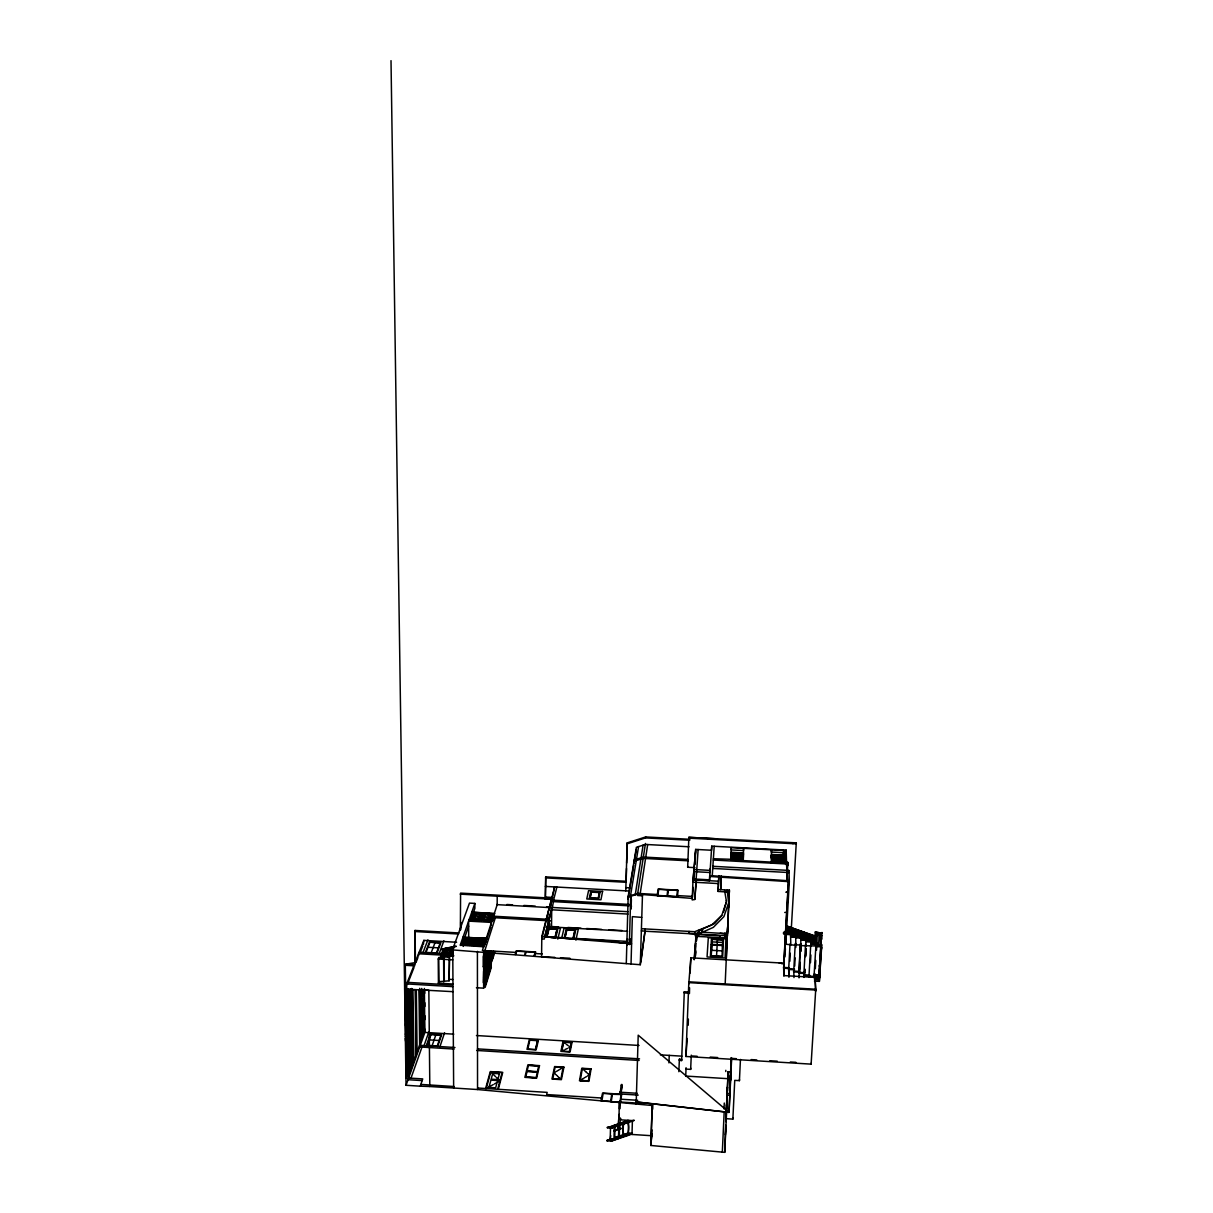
<?xml version="1.0" encoding="UTF-8"?>
<svg xmlns="http://www.w3.org/2000/svg" width="1213" height="1213" viewBox="0 0 1213 1213"><rect width="100%" height="100%" fill="white"/><g stroke="black" fill="none" stroke-linecap="round" stroke-linejoin="round"><path stroke-width="1.5" d="M485.306 939.196L482.698 945.958M483.108 939.287L483.108 938.468M483.411 939.317L483.411 938.483M483.456 920.546L485.973 913.601L483.456 920.273M476.421 987.731L483.638 988.155L483.638 951.947M483.835 914.011L483.835 913.207M484.032 976.207L484.032 958.558L485.867 952.766M460.743 944.411L460.697 945.427L460.743 944.411L484.139 945.761L484.093 946.777L460.197 945.215L474.859 903.412L469.476 903.109L450.402 955.601M484.123 914.026L484.123 913.237M485.003 939.408L485.003 938.589M485.17 944.73L485.185 941.819M485.306 920.652L487.823 913.965M485.488 940.848L485.488 942.865L490.78 926.823M485.685 914.117L485.685 913.313M485.852 980.953L485.867 970.324L483.638 977.466M485.973 914.132L485.973 913.328M486.549 938.286L486.428 939.484L463.23 938.149L463.214 937.331L486.549 938.286L463.214 937.331M487.156 953.024L487.156 961.894L489.37 952.948L487.156 959.983M487.171 920.758L489.673 913.814L487.171 920.485M487.535 914.223L487.535 913.419M487.823 914.238L487.823 913.434M488.308 970.324L488.323 963.167M489.324 920.879L491.523 913.92L489.324 920.606M489.37 914.329L489.37 913.525M489.446 951.826L489.446 955.177L484.275 971.689L484.275 961.53L487.383 951.689M489.673 914.344L489.673 913.541M489.718 955.996L489.764 951.674M490.386 951.037L484.032 974.206M490.401 964.259L490.416 955.738L486.186 969.278L486.186 977.921L490.295 963.926L490.325 956.541L486.307 969.612M490.719 965.184L490.734 952.402M493.357 914.329L490.901 920.697M491.113 951.083L491.083 966.276L485.473 984.531L485.473 973.903L483.638 979.816M491.144 925.307L491.159 923.336M491.22 914.435L491.22 913.632M491.401 951.962L491.371 963.046L483.638 988.155M491.508 914.45L491.523 913.647M491.962 951.978L491.947 961.196L494.965 951.447M492.251 921.486L492.296 920.5L469.522 919.363M492.918 958.058L492.933 952.372M492.994 920.697L492.994 917.619L550.641 920.879M493.069 914.541L493.069 913.738M493.373 956.587L493.388 950.916M494.449 913.814L472.024 912.191L494.57 913.465L493.069 913.995L490.901 921.016M494.57 913.465L493.069 914.314M497.209 896.18L497.178 904.655L550.156 907.627M551.642 900.592L554.659 886.93L541.802 936.527L541.574 956.617L554.796 957.375M628.137 911.706L551.748 907.445L544.228 939.089L541.771 938.953L548.822 909.432M626.499 868.493L626.166 881.29L545.729 876.878L545.244 897.029L552.658 897.453M545.486 897.665L545.729 876.878M627.591 931.266L549.125 926.823L549.277 914.814M549.368 907.309L549.337 909.659L550.884 901.471L629.077 905.823M551.172 905.686L551.248 900.076L629.229 904.413M551.506 926.959L551.748 907.445M551.915 909.795L553.446 901.623M727.3 1090.608L727.33 1089.517L727.254 1090.714M632.003 1134.11L611.337 1141.084L607.046 1140.811L610.245 1139.037L613.99 1139.28L610.2 1139.265M617.311 1126.149L611.655 1128.014L607.364 1127.741L628.122 1120.327M610.184 1139.78L610.548 1126.68L607.364 1127.741M611.337 1141.084L632.034 1133.412M611.655 1128.014L618.114 1125.361M618.509 1138.279L614.733 1138.264L615.067 1125.391M619.252 1114.292L617.766 1127.893L619.358 1127.984L620.525 1118.371L618.948 1118.28L619.388 1101.419M725.89 1118.674L732.864 1119.114L734.744 1080.358L739.43 1080.647L739.46 1079.403M618.478 1138.491L618.812 1127.18M619.388 1108.773L619.585 1101.404M621.238 1085.787L622.026 1085.847L621.011 1093.095L620.237 1092.216M619.585 1125.421L619.267 1136.733L623.042 1136.748M619.888 1108.818L620.116 1101.177M625.772 890.842L627.182 842.899L645.665 836.94L689.879 839.29M626.651 863.004L627.182 842.899M621.041 1093.14L621.147 1089.471M620.525 1118.371L620.495 1119.842L632.398 1120.6L632.003 1134.458L651.821 1135.732L652.018 1129.894M626.287 963.577L628.182 896.422L637.689 893.405L657.385 894.497M627.06 945.048L627.151 941.394L544.258 936.663M627.424 944.214L627.576 938.741L626.818 943.517L631.594 943.79L541.802 936.527M623.012 1136.975L623.391 1123.905L619.631 1123.663L628.668 1120.66L632.413 1120.903L628.652 1120.888L628.289 1133.7L632.018 1133.943M629.365 944.639L630.684 896.559L628.182 896.422M631.276 896.195L630.927 909.113L631.442 905.899M631.215 905.019L631.382 899.333M631.033 963.971L632.352 916.649L641.707 917.377M633.974 863.504L634.035 861.306L643.148 858.379L688.211 860.805M743.251 860.593L743.584 848.327L743.478 850.571L731.212 849.919L731.318 847.675L783.734 850.465L784.038 862.792M627.515 1135.459C632.473 1117.931 619.888 1116.824 623.785 1135.216L627.546 1135.232M637.689 893.405L637.629 895.512L642.45 895.77M636.173 1104.027L638.205 1035.189L729.058 1112.382L731.636 1058.388M453.647 1088.031L452.752 949.915L640.297 964.729L642.511 893.678M641.01 959.635L640.949 961.848L645.013 931.099L641.343 930.902M726.344 900.941L724.555 890.418M732.864 1119.114L732.91 1117.825M729.104 1111.032L726.663 1110.881L724.722 1152.35L650.79 1145.466L652.245 1104.042L650.941 1143.995M652.7 1109.198L652.882 1103.557M726.723 1103.769L726.663 1105.377L727.436 1087.06L726.542 1108.379L726.905 1100.661M727.269 1091.594L727.315 1090.017L727.163 1092.898M729.058 1112.382L636.234 1101.95L729.058 1112.382L731.257 1058.388M730.514 1080.54L731.318 1058.191M668.97 1062.906L669.227 1055.386M726.693 1104.33L726.769 1102.314M727.284 1091.033L725.981 1121.691M678.855 1071.701L679.386 1059.176L681.736 1059.328L681.63 1060.556L679.28 1060.405L679.386 1059.176M694.973 867.644L687.68 867.25L688.863 837.334L796.274 842.853L796.304 843.854L688.772 838.153L688.863 837.334L714.533 838.683M724.722 1152.35L725.723 1125.512M725.996 1118.037L726.208 1112.427M726.617 1112.215L728.103 1071.686L730.453 1071.837M681.63 1060.556L684.299 991.764L689.045 992.037M685.906 1056.478L688.848 981.817L815.743 989.232L811.118 1064.135L685.906 1056.478L687.225 1038.495M685.694 1076.356L686.088 1067.849L685.982 1069.093L690.652 1069.381L690.743 1068.137M688.226 1025.243L688.362 1019.056M689.454 993.568L689.575 987.807M690.152 973.084L690.864 957.815L783.734 963.152L784.007 975.586L819.7 977.648M695.11 864.096L695.686 849.403L711.576 850.252L711.743 846.143L786.176 850.101L786.524 862.64M709.544 879.834L693.048 878.94L692.198 899.94L694.776 899.455L698.127 849.54M724.282 1103.042L724.025 1108.894M725.768 1071.549L725.814 1070.306M726.723 1102.89L726.921 1098.538M727.072 1096.81L727.254 1092.428M718.278 883.564L692.881 882.169L695.686 849.403M695.049 956.496L695.489 945.685M690.652 1069.381L691.274 1055.128M695.231 957.133L695.64 943.047L694.321 959.574M695.822 940.03L696.126 934.328L694.109 959.635M696.065 940.545L696.232 934.768M696.292 939.969L696.429 936.891M696.52 940.909L696.747 935.299M693.002 879.546L709.484 880.714L709.711 875.589L787.328 880.668M710.272 868.478L710.045 872.511L693.7 871.616M726.921 1098.068L727.087 1094.551M726.905 1100.843L727.057 1097.28M730.211 1081.496L730.287 1079.343M730.362 1077.387L730.453 1075.431M730.529 1073.52L730.605 1071.958M730.666 1070.488L730.802 1067M729.24 893.784L729.347 891.419L729.301 892.192L718.081 891.419L718.718 876.787M721.295 875.725L720.658 889.66L721.341 876.499M719.931 938.862L720.067 935.693L697.975 934.435M720.173 933.252L724.965 933.798M725.177 983.94L728.134 917.134M727.315 935.845L729.392 890.387M787.874 862.989L730.787 859.926L731.318 847.675M727.027 1095.43L727.148 1092.655M726.83 1102.769L726.951 1099.964M729.877 1092.898L729.771 1095.187L729.832 1094.171M729.938 1091.518L730.029 1089.547M730.074 1088.228L730.165 1086.454M730.226 1084.892L730.332 1082.512M724.783 937.785L724.98 933.525M724.768 937.967L725.01 932.873M727.194 938.362L727.345 934.798M727.391 933.737L727.512 931.114M727.542 930.371L727.679 927.445M728.634 907.309L728.71 905.52M728.77 904.276L728.846 902.548M728.907 901.001L729.043 898.151M729.104 896.786L729.21 894.466M726.223 959.938L729.362 890.054M730.787 859.926L743.266 859.956L730.802 859.547M730.954 855.802L731.121 852.269L743.448 852.936M723.494 912.161L726.253 902.29L721.75 915.497L714.624 923.518L698.354 930.917M722.311 1152.198L724.176 1112.063M725.981 1117.052L726.208 1112.185M726.284 1110.562L728.103 1071.686M725.374 1134.777L725.829 1125.346M730.165 1082.087L731.303 1058.252M731.5 1057.615L729.65 1095.324L727.239 1095.172M743.326 856.833L743.387 855.135L731.014 854.483M743.372 854.847L743.433 853.527L731.09 852.86M743.205 860.76L743.342 856.772L730.954 856.105L743.311 857.424M722.387 945.624L722.069 956.329L711.03 955.692L711.697 944.927L722.599 945.549M722.66 940.06L722.614 944.988L711.728 944.366L712.031 939.378L722.857 939.984M739.43 1080.647L740.446 1059.434M721.75 915.497L711.713 924.973L694.655 931.72L641.662 928.718M726.981 942.88L727.087 940.788M771.453 861.609L787.889 862.352L787.207 865.627M696.474 937.103L696.626 934.374M771.438 858.334L771.453 856.044L783.841 856.712L783.825 857.97L771.423 857.303M771.407 855.681L783.825 855.681L771.438 855.12M771.468 863.262L771.498 860.942L783.962 861.609M716.549 955.905L717.141 945.336M717.171 944.684L717.444 939.772M730.029 1090.669L730.09 1089.456M729.862 1093.55L729.923 1092.67M729.953 1092.079L729.999 1091.291M771.559 861.473L787.889 862.61L787.722 865.657M783.371 855.104L783.568 851.359M783.401 856.363L783.734 850.465M783.871 861.897L783.932 859.972L771.483 859.304M783.977 862.216L778.594 862.595M779.049 962.879L781.536 963.016M785.433 863.974L786.176 850.101M783.553 933.692L783.598 932.418L784.75 932.812L783.553 933.692L784.69 933.752M786.964 871.874L787.813 864.141M784.69 933.51L784.75 932.479L783.598 932.509L784.75 932.812M718.081 891.419L718.975 875.619M726.238 902.654L726.36 900.592M787.025 892.404L785.872 892.222L787.025 892.071M783.75 963.926L785.524 932.706L786.358 932.767M788.359 881.608L785.508 932.191L786.342 932.236M788.586 880.668L783.628 968.217L789.436 968.55M784.978 956.89L785.387 948.702M801.368 931.432L801.96 937.907L795.667 937.937L795.683 936.421L795.88 945.352L785.781 944.214L789.329 881.684L788.981 870.418L712.88 866.309M787.449 926.702L787.616 932.994M787.753 926.808L787.934 933.115M788.859 927.126L789.345 933.54L789.163 927.232M790.103 927.551L790.603 933.965M790.027 943.866L788.677 969.49L794.5 969.824M790.573 935.405L796.471 936.3M790.952 934.935L796.274 842.853L792.605 843.581M789.86 961.272L790.254 953.221M791.649 928.127L791.846 934.45M791.968 928.233L792.165 934.556M792.984 928.597L793.514 935.041M794.439 929.097L794.667 935.435M794.758 929.203L794.985 935.541M795.804 929.598L796.35 936.057L796.107 929.719M799.519 972.22L793.681 971.871L795.273 943.396M794.712 966.094L795.121 957.876M795.804 947.474L796.031 943.744M797.153 930.022L797.396 936.375M797.472 930.128L797.714 936.481M798.791 936.876L798.563 930.235L799.109 936.982M799.958 930.917L800.216 937.285M800.262 931.038L800.535 937.391M800.368 943.759L799.018 977.86M800.398 944.502L798.776 973.16L803.158 973.417M800.732 938.953L806.615 939.105L806.645 939.863L800.777 939.544L805.766 940.575M800.019 962.303L799.473 971.416L793.651 971.082L793.681 971.871M800.671 951.356L801.111 944.048M801.687 931.539L801.96 937.907M799.625 970.324L799.958 964.669M800.747 951.477L801.202 943.926M711.243 955.601L711.895 945.033M711.94 944.29L712.228 939.469M802.9 931.948L803.173 938.316M803.203 932.054L803.491 938.437M804.34 932.494L804.628 938.877M804.659 932.6L804.947 938.998M805.781 932.964L806.402 939.469M805.538 944.351L803.81 975.57L808.828 975.859M805.796 941.318L805.887 939.999L811.77 940.333L811.542 943.987M804.143 973.66L804.553 972.811M800.701 938.225L800.944 945.64L817.046 945.988M804.841 969.763L804.613 973.493L804.81 968.975M805.599 955.905L806.054 948.43M805.629 956.678L806.084 949.203M807.358 933.54L807.676 939.939M807.676 933.646L807.994 940.06M808.692 934.025L809.329 940.53M810.102 934.495L810.451 940.909M810.42 934.601L810.769 941.015M814.802 977.193L808.935 976.859L810.693 945.503M810.966 942.546L816.865 942.698L816.865 944.23M811.376 934.965L812.058 941.5L805.872 941.515L811.77 941.849M811.694 935.087L812.058 941.5M810.481 962.667L810.86 954.965M812.649 935.375L813.013 941.804M812.968 935.496L813.332 941.925M814.181 936.027L814.56 942.456M814.499 936.133L814.878 942.577M815.257 932.069L821.989 933.206L815.257 932.069L814.924 938.832L814.893 938.074M820.564 938.104L820.974 947.55L821.11 933.904L816.091 933.631L816.152 943.805M816.106 937.619L816.47 936.178L816.106 937.619L786.024 927.141M814.014 976.404L815.879 946.443L819.761 946.837L821.61 947.58L819.7 976.04L814.666 975.752M814.348 976.374L814.393 977.178L814.53 973.387M816.319 943.426L816.364 942.546M815 974.206L814.53 979.391L819.563 979.892L819.472 981.378L814.423 981.074M815.333 968.656L815.758 960.484M816.501 950.188L816.865 942.698L784.705 931.463M817.835 934.859L819.503 934.95L817.835 934.859L818.381 944.912L821.808 944.548L821.717 946.064M816.288 975.04L817.971 975.146M818.381 944.912L810.966 943.896L816.925 943.471M821.156 933.161L820.776 939.165L821.61 939.211L821.944 932.448M821.61 947.58L820.458 936.527M821.459 948.278L820.625 948.232L818.911 976.829L820.852 946.201L816.622 945.958M818.927 979.831L819.033 978.33M819.579 971.158L819.912 964.441L819.958 965.214M821.413 947.505L819.654 975.237L814.196 974.918L814.575 974.175M819.533 970.37L819.654 978.375L815.03 978.103M712.258 875.725L714.199 846.265M709.484 880.714L711.743 846.143M697.702 933.494L702.357 932.327L702.6 929.022M730.347 1079.57L730.408 1078.797M727.375 933.661L702.372 932.251L701.751 929.492M694.655 931.72L695.276 935.86L699.006 934.692L698.385 930.553M699.006 934.692L699.37 929.977M696.217 939.423L696.474 933.828M695.307 955.905L695.61 950.567M696.232 941.5L696.641 936.466M695.337 956.481L695.701 951.826M688.757 984.077L690.864 957.815M694.776 899.455L696.338 881.184M684.299 991.764L684.208 992.916L688.939 993.189M693.23 887.431L692.259 898.408L637.583 894.163L628.076 897.074L636.37 847.311L645.316 844.43L688.984 846.765M694.018 878.439L694.503 873.042M692.881 882.169L695.595 851.647M689.075 931.402L688.969 933.404L696.156 933.813M687.68 867.25L687.756 866.4M651.002 1141.903L651.897 1133.655M650.79 1145.466L652.018 1133.943M677.339 897.241L678.097 890.145L658.098 889.053L657.219 895.694L677.4 896.801M667.65 895.982L668.378 889.887M667.029 895.952L667.756 889.842M632.003 1134.458L632.231 1132.669M623.391 1123.905L619.6 1123.89M640.297 964.729L645.316 928.931M620.207 1093.049L621.329 1084.513L622.117 1084.558L621.026 1092.276M613.975 1139.811L614.278 1127.15M614.779 1137.506L618.494 1137.976L614.779 1137.506L628.334 1132.957L632.064 1133.2M610.73 1135.671L610.215 1139.735L607.046 1140.811M640.085 894.36L645.543 858.516M645.756 857.182L647.681 844.551M629.577 944.351L630.154 940.651M637.583 894.163L645.468 843.46M627.015 843.869L645.513 837.91L645.665 836.94M629.304 944.245L630.169 938.771M635.248 894.8L640.889 859.107M641.101 857.773L643.102 845.143M630.411 896.362L636.279 860.578M636.491 859.244L638.569 846.598M628.016 899.364L633.671 865.354M636.309 849.479L634.202 862.155L634.263 859.956L643.345 857.045L687.816 859.441M626.166 881.29L625.999 882.291L545.456 877.878M588.199 1080.889L580.33 1080.389L582.301 1068.592L590.473 1069.108M569.413 1051.504L571.156 1042.816M555.296 1067.031L563.059 1067.501L560.861 1079.282L552.612 1078.766M599.192 892.632L598.236 898.287L590.003 897.832L591.216 892.116L599.404 892.571M590.215 897.756L591.398 892.207M575.887 940.151L578.298 929.158L564.015 928.354L561.862 937.497M573.734 938.907L575.675 930.113L566.137 929.567L564.09 938.362M573.006 938.498L574.795 930.432M573.188 938.589L575.023 930.356L566.668 929.871L564.758 938.119M564.985 938.028L566.85 929.977M535.464 1049.412L537.511 1040.754M557.813 939.12L560.451 928.142L546.184 927.339M527.852 1048.942L529.793 1040.193L537.723 1040.678L535.63 1049.533L527.64 1049.033M554.963 937.467L556.919 929.416M546.957 937.012L548.989 928.961M546.062 937.331L548.291 928.552L557.813 929.097L555.675 937.876L550.869 937.604M546.729 937.088L548.807 928.87L557.146 929.34L555.145 937.573L550.096 937.285M549.125 926.823L549.868 923.897M553.537 900.213L556.903 887.052M544.698 937.255L551.718 909.795L628.061 914.071M534.66 956.041L535.721 951.978L516.177 950.856L515.161 954.449M497.694 1089.259L502.076 1072.641L490.78 1071.943L486.201 1088.546L489.446 1086.727M498.285 1089.304L502.743 1072.368L490.279 1071.595L485.609 1088.501M534.038 955.996L535.039 952.235L526.169 951.72L525.214 955.268M524.592 955.222L525.563 951.689L516.708 951.174L515.768 954.479M491.386 967.125L485.155 987.382L485.17 976.753L483.32 982.682L483.638 971.234M486.277 973.326L490.295 960.378M484.366 968.869L486.883 960.832M484.366 970.779L486.883 962.743L486.883 953.873L484.366 961.864M483.638 966.018L483.32 967.019L483.32 956.526L484.669 952.326M484.366 963.789L486.883 955.783M487.156 954.934L488.263 951.432M484.366 966.321L486.883 958.315M487.156 957.466L488.809 952.19M484.032 960.832L486.883 951.553M483.638 957.406L485.488 951.629M483.638 959.786L484.032 958.558M484.821 950.628L495.344 917.756M497.406 903.973L482.38 950.476L515.737 952.402M484.139 945.761L460.682 944.563M492.251 920.637L469.264 919.348M482.698 946.276L485.003 938.862M483.108 938.741L480.788 946.125L483.411 938.771M478.862 946.004L481.197 938.635M481.5 938.65L479.165 945.746M479.302 938.528L476.952 945.897L479.605 938.544M476.952 945.897L479.605 938.817M477.695 938.437L475.026 945.791L477.391 938.422M475.496 938.589L473.115 945.685L475.496 938.316M481.591 920.44L484.123 913.495M439.97 1046.576L444.565 1032.809M481.879 920.455L483.835 913.753M473.904 938.225L471.205 945.564L473.601 938.21M479.726 920.333L482.274 913.389L480.014 920.349M437.681 1046.44L441.638 1034.719L430.403 1034.022L426.309 1045.742M471.993 938.104L469.279 945.458L471.69 938.089M477.861 920.227L480.439 913.283L478.165 920.242M469.795 938.528L467.369 945.352L470.098 938.544M478.589 913.45L476.3 919.879M391.011 60.65L406.052 1085.286L420.244 1086.181L422.731 1078.903L408.645 1078.023L408.538 1070.882M432.131 1045.697L435.892 1034.765M467.369 945.352L470.098 938.271M468.203 938.437L465.458 945.245L467.9 938.422M476.739 913.086L474.147 920.015L476.739 913.616M466.004 938.043L463.533 945.124L466.004 938.316M474.601 913.222L472.282 919.909L474.889 913.51M452.934 984.031L438.424 983.167L438.954 981.696L449.128 980.801L449.492 955.283L452.707 955.465M461.926 944.76L464.094 938.21M470.72 919.56L473.055 913.404M462.032 945.17L468.658 926.141M470.523 920.803L474.859 908.34L474.859 903.412M463.23 938.149L463.351 936.967M494.449 914.617L472.024 912.995M410.98 1078.16L421.972 1047.092M424.034 1045.606L428.871 1031.854M408.614 1075.931L419.668 1044.909M420.214 1042.649L425.005 1029.246M453.253 952.205L452.313 955.723M406.052 1085.286L425.141 1031.626M452.009 955.98L453.253 952.478M405.946 1077.584L412.981 1057.933L412.481 1020.36L405.385 1039.389M449.128 980.801L449.492 955.283M405.946 1078.099L413.102 1058.145L412.587 1019.542L405.369 1038.859M420.183 1039.935L424.353 1028.29L424.247 1018.192L420.183 1029.958L420.289 1039.132L424.216 1028.002L424.141 1018.981M450.402 955.874L453.677 947.55M408.569 1073.672L413.86 1058.858L412.966 989.899M420.274 1034.462L424.156 1023.636M451.918 947.656L448.264 957.224L451.918 947.929M405.915 1076.174L412.966 1056.553M420.032 1027.017L424.216 1015.493L424.095 1005.35L419.91 1016.767M406.112 1066.136L411.222 1052.035M406.128 1067.546L411.237 1053.415M420.214 1030.034L424.11 1019.254M446.96 957.148L450.144 948.308M443.776 981.984L443.609 957.861L444.125 956.42L448.977 956.708M420.168 1025.94L424.065 1015.19M448.37 948.414L445.035 957.027L448.385 948.687M420.032 1016.979L424.004 1006.138L424.11 1015.266L420.138 1026.213L420.032 1016.979L423.974 1006.396M405.976 1056.963L411.101 1042.968M411.389 1042.149L412.39 1039.253M405.991 1058.388L411.116 1044.363M411.45 1043.62L412.45 1040.709M446.611 948.793L442.897 958.376L446.611 949.066M420.123 1021.498L424.019 1010.793M420.016 1012.946L423.928 1002.332M439.97 958.194L443.063 949.536M419.88 1014.023L423.959 1002.408L423.868 993.22M441.289 958.27L444.837 949.157L441.593 958.3M419.956 1008.488L423.883 997.905M438.424 983.167L438.227 959.013L438.757 957.573L443.609 957.861M405.839 1047.759L410.98 1033.87M405.855 1049.184L410.995 1035.265M419.91 1004.03L423.959 992.431L424.065 1002.635M439.212 953.463L443.913 940.803M436.892 953.327L440.926 942.546L429.493 941.879L425.323 952.66M419.728 1000.968L423.928 989.702M405.4 1040.815L412.496 1021.755M460.364 930.492L460.591 893.117L552.491 898.211M419.653 994.751L421.457 989.96M405.309 1034.401L412.42 1015.448M405.339 1036.357L412.435 1016.858L412.071 989.414M419.683 997.511L422.685 989.505M421.76 988.443L419.759 993.947L419.683 988.352M405.491 1024.257L410.661 1010.626M405.521 1025.682L410.676 1012.036M431.237 952.63L435.073 942.562M405.354 1014.932L410.54 1001.422M410.828 1000.634L411.844 997.829M405.385 1016.373L410.555 1002.833M410.889 1002.135L411.889 999.33M405.218 1005.577L410.403 992.173M405.248 1007.017L410.434 993.599M404.763 997.025L408.023 988.686M404.778 998.466L407.72 990.93L407.826 998.83M423.003 952.523L427.931 939.878M404.748 996.48L407.386 989.747M407.31 989.186L404.642 989.05L423.853 940.378L456.604 942.258M413.997 967.534L407.31 984.516L407.28 982.348L452.206 985.001M417.954 957.512L415.998 962.485L405.764 964.168L405.309 965.29L405.749 995.236M419.789 953.554L422.821 945.852M423.428 944.305L423.853 940.378M415.028 963.274L415.058 930.462L458.923 932.964M798.745 972.174L799.761 971.477M580.33 1080.389L581.997 1079.358M582.619 1078.979L584.211 1077.993M585.06 1077.462L586.531 1076.553M587.486 1075.961L589.26 1074.87L587.896 1073.626M555.842 1071.776L554.068 1072.823L555.372 1074.051M556.631 1071.306L558.207 1070.382M558.905 1069.957L560.603 1068.956M561.437 1068.471L563.059 1067.501M490.492 1086.135L493.16 1084.649M494.313 1084.013L496.557 1082.754M497.603 1082.178L499.908 1080.889L498.346 1079.358M563.909 1050.064L561.771 1051.034L563.59 1042.346L565.106 1043.438M565.137 1049.488L567.502 1048.411M568.776 1047.835L570.292 1047.137L569.079 1046.273M701.69 929.871L702.372 932.251L713.335 927.369L723.903 916.634L728.649 902.897L727.163 890.206M614.657 1138.234L619.934 1136.46M619.813 1124.785L634.005 1120.069M618.827 1125.634L633.99 1120.585M612.065 1126.18L618.13 1124.163M614.036 1130.364L620.995 1128.151M614.021 1131.047L620.98 1128.833M627.151 941.394L622.026 943.017C603.377 939.362 584.454 939.832 565.546 938.453M694.488 933.904L698.218 932.736M800.519 973.448L804.174 972.523M456.012 946.11L441.896 949.112L456.133 946.489M441.896 949.112L454.253 947.217M441.896 949.84L454.39 947.58M699.158 932.873L702.372 932.251M713.38 858.728L730.817 859.289M423.201 990.051L428.841 990.248L429.811 1086.514L477.543 1089.532L652.094 1105.483M420.244 1086.181L429.811 1086.514M645.513 837.91L689.788 840.245M783.613 852.709L771.301 852.057L771.423 849.813L771.529 862.125M771.438 854.422L783.81 855.089L783.75 857L771.377 856.348M731.06 853.527L743.402 854.179M770.634 855.635L783.78 856.348M731.045 853.891L743.402 854.543M731.03 854.179L738.08 854.559M771.423 856.712L783.856 857.303M730.984 855.135L743.357 855.802M730.969 855.499L743.357 856.166M771.468 857.667L783.886 858.334L783.825 860.26L778.503 859.972M771.392 857.97L774.925 858.152M771.468 858.273L783.901 858.94M773.212 859.031L783.871 859.608M743.311 857.803L730.908 857.136L730.848 858.395L743.266 859.062M734.426 857.621L743.281 858.091M730.878 857.727L743.296 858.395M783.947 860.578L771.483 859.911L783.901 861.245M730.833 858.759L743.266 859.426M730.817 859.062L737.913 859.441M771.407 861.23L782.082 861.806M786.464 863.732L787.798 863.808M713.289 860.032L786.57 863.974M786.403 864.93L787.737 865.005M787.753 865.278L786.721 865.218L786.843 862.943L787.373 881.563L789.329 881.684L709.65 876.453M787.055 870.54L788.996 870.646M787.48 870.873L787.282 864.111M712.744 868.432L786.858 872.435M787.116 872.45L789.057 872.556M693.897 869.494L710.196 870.388M692.972 879.819L718.369 881.199M718.157 889.523L729.422 890.13M625.847 887.643L629.592 887.84M545.365 886.415L629.502 891.055M677.521 895.603L692.441 896.422M544.758 898.818L552.203 899.227M460.212 894.133L552.203 899.242M784.735 912.494L785.888 912.328M404.642 989.035L452.98 991.673M506.852 904.504L512.538 904.822M523.88 905.459L535.221 906.096M546.563 906.718L550.338 906.93M786.342 932.009L785.508 931.963L785.781 944.214M493.448 916.209L547.29 919.242M785.569 932.873L791.437 933.965L785.584 933.631M821.019 935.42L821.853 935.466M785.554 934.389L790.558 934.662L790.815 945.063M820.913 936.921L821.747 936.967M801.55 936.754L790.573 936.724L801.581 937.513M483.502 921.001L490.537 921.258M491.447 922.411L468.643 921.122L468.703 944.882M645.468 931.235L727.284 935.754M724.858 935.966L727.254 936.102M549.231 926.414L558.571 926.944M567.896 927.475L580.966 928.218M586.561 928.521L601.496 929.37M608.971 929.795L622.042 930.538M695.974 936.345L727.178 937.922M795.91 944.791L800.989 945.079M712.076 941.879L722.539 942.471M711.106 944.609L723.221 945.306M560.618 938.043L561.907 938.119M414.634 931.508L458.544 934.025M711.561 950.295L722.129 950.886M463.351 937.785L486.549 939.12M485.003 939.18L486.428 939.256M430.115 942.274L440.031 942.85M782.991 963.638L781.854 963.819M819.078 965.912L819.912 965.957M783.613 967.428L789.42 967.762M428.189 947.277L438.151 947.853M535.312 953.539L542.256 953.934M794.47 969.035L788.662 968.702L788.95 977.284M560.467 957.709L569.913 958.255M798.745 972.371L804.583 972.705M419.152 952.296L452.343 954.222M808.904 976.056L819.761 976.874M453.844 955.799L418.576 953.752L418.606 955.859M438.227 959.013L452.798 959.862M405.764 964.168L415.119 964.714M405.309 965.29L414.679 965.836M688.772 982.621L815.788 990.051L815.075 977.375L815.606 991.506M449.629 979.346L452.843 979.528M452.813 986.639L406.673 983.91L406.78 991.309M453.768 1034.158L424.868 1032.399L424.383 988.489M476.451 1035.538L639.039 1045.454M440.759 1035.053L431.024 1034.462L427.203 1045.394L437.059 1046M429.129 1039.89L438.924 1040.496M691.562 1055.947L697.157 1056.28M710.196 1057.084L717.641 1057.539M730.681 1058.342L736.276 1058.676M751.181 1059.601L756.776 1059.935M769.815 1060.738L777.26 1061.193M790.3 1061.997L795.895 1062.33M660.372 1054.855L681.888 1056.159M454.966 1047.501L420.259 1045.363L419.592 989.565M477.482 1048.881L639.539 1058.843M454.071 1049.063L419.683 1046.955L419.001 989.96M476.724 1050.458L639.115 1060.45M538.845 1065.909L528.398 1065.257L525.79 1076.992L535.964 1077.629M563.272 1067.41L555.129 1066.909L552.84 1078.675L560.679 1079.176L559.329 1077.872M528.565 1065.363L538.633 1066L536.146 1077.751L525.563 1077.083M685.754 1076.067L729.119 1078.751M527.018 1070.973L537.541 1071.625M526.942 1071.291L537.465 1071.943M527.124 1071.413L537.253 1072.034M580.117 1080.495L588.381 1081.01L590.261 1069.199L582.483 1068.714L583.862 1069.987M727.315 1093.444L729.71 1093.595M620.374 1091.943L621.162 1091.988M637.174 1093.277L619.828 1092.2L619.585 1093.929L638.22 1095.096M422.154 1080.601L408.038 1079.706L407.932 1072.565M420.85 1084.422L454.162 1086.53M478.21 1088.046L547.169 1092.382L546.623 1094.551L601.769 1098.023M620.995 1099.236L637.704 1100.282M600.92 1100.798L602.573 1093.049L621.693 1094.247L620.571 1102.329L610.912 1101.722M620.601 1102.041L641.086 1103.345M617.811 1126.407L619.403 1126.513M607.379 1127.226L611.67 1127.499M607.061 1140.114L611.352 1140.387M786.312 925.762L815.924 936.754M786.312 925.974L815.985 936.284M786.221 926.444L816.425 936.936M784.72 931.69L816.804 942.926M786.418 932.827L816.304 943.289M786.433 933.055L795.228 936.133M800.504 937.983L804.022 939.211M811.042 941.682L814.56 942.91M566.213 1044.226L568.078 1045.561M584.53 1070.609L585.743 1071.686M586.167 1072.08L587.274 1073.08M555.948 1074.612L557.085 1075.719M557.722 1076.325L558.784 1077.341M490.78 1071.943L492.645 1073.778M493.433 1074.551L495.298 1076.386M496.147 1077.205L497.648 1078.675M821.565 938.453L821.61 939.211M820.822 938.422L821.519 949.097L820.625 948.232M819.503 934.95L820.079 945.018M819.366 973.478L819.563 979.877M816.091 933.631L816.728 946.489M814.62 974.949L814.56 978.83M787.055 870.312L787.677 881.442M786.737 870.297L787.373 881.426M810.921 941.804L811.088 946.216M809.662 975.904L809.632 975.1L803.779 974.767L803.81 975.57M808.874 975.116L808.935 976.859M805.887 939.999L806.023 945.928M811.088 1063.255L811.118 1064.135M803.825 972.705L803.976 977.42M793.711 969.035L793.984 977.572M789.072 880.517L789.193 884.186M786.54 862.928L786.873 870.767M786.069 852.769L786.358 863.186M788.647 967.762L788.875 976.131M786.449 927.839L786.57 932.554L786.191 929.022M783.643 966.897L783.841 976.101M410.676 988.686L411.086 1019.011M411.162 1025.349L411.647 1060.238M410.358 989.035L410.782 1019.815M410.873 1026.137L411.343 1061.057M409.039 989.459L409.13 995.494M409.145 996.919L409.251 1004.758M409.266 1006.184L409.388 1013.992M409.403 1015.417L409.509 1023.196M409.6 1029.564L409.706 1037.297M409.721 1038.707L409.827 1046.425M409.842 1047.82L409.949 1055.522M409.979 1056.917L410.085 1064.574M407.856 1000.255L407.962 1008.124M407.977 1009.55L408.099 1017.389M408.114 1018.814L408.22 1026.623M408.311 1032.991L408.417 1040.769M408.447 1042.179L408.554 1049.912M408.569 1051.322L408.675 1059.04M408.705 1060.435L408.811 1068.122M406.416 994.281L406.537 1002.196M406.552 1003.621L406.658 1011.521M406.689 1012.946L406.795 1020.815M406.825 1022.241L406.931 1030.064M407.022 1036.463L407.128 1044.257M407.159 1045.667L407.265 1053.43M407.28 1054.84L407.401 1062.573M407.416 1063.983L407.523 1071.686M405.097 997.632L405.627 1033.537M405.718 1039.95L406.234 1075.279M416.332 989.687L417.105 1052.08M415.058 930.462L415.453 962.515M416.241 1054.491L415.437 990.081L415.816 1055.704M412.177 989.065L412.556 1017.085M411.753 988.443L412.117 1016.236M412.208 1022.559L412.678 1057.372M424.686 989.626L424.717 993.371M424.823 1002.726L424.868 1006.472M424.959 1015.842L425.005 1019.587M421.881 998.724L421.988 1007.776M422.033 1011.703L422.124 1020.542M422.169 1024.606L422.276 1033.4M419.865 1003.955L419.986 1013.219M696.201 937.315L696.217 938.619M696.217 939.165L696.232 940.151M444.125 956.42L444.307 980.529M438.757 957.573L438.954 981.696M463.214 938.938L463.245 946.428M460.713 922.168L460.743 929.431M472.024 912.191L471.902 913.344M471.993 937.831L471.993 938.665M471.69 937.816L471.69 938.635M469.567 919.227L469.522 920.212M481.197 938.362L481.197 939.18M480.439 913.025L480.439 913.829M480.136 913.01L480.136 913.814M479.605 938.271L479.605 939.089M479.302 938.255L479.302 939.074M477.695 938.165L477.695 938.983M477.391 938.149L477.391 938.968M477.406 951.341L477.543 1089.532M475.799 938.058L475.799 938.877M475.496 938.043L475.496 938.862M473.889 937.952L473.904 938.771M473.601 937.922L473.601 938.756M484.032 962.91L484.032 964.79M482.274 913.131L482.274 913.92M481.986 913.116L481.986 913.905M481.5 938.377L481.5 939.196M726.693 1104.785L726.648 1105.892L726.723 1104.709M725.935 938.771L725.071 958.012L707.058 956.966L708.316 937.77L725.935 938.771M723.479 939.741L722.675 956.648L710.409 955.935L711.44 939.059L723.479 939.741M677.445 890.387L676.793 896.498L657.886 895.452L658.689 889.356L677.445 890.387M627.561 1134.716L623.8 1134.686L627.561 1134.716M623.057 1136.232L619.282 1136.217L623.057 1136.232M621.056 1094.535L620.01 1101.965L611.261 1101.692L612.368 1094.262L621.056 1094.535M611.777 1093.959L610.67 1101.374L601.936 1100.813L603.119 1093.413L611.777 1093.959M591.11 1068.835L588.912 1081.359L579.465 1080.768L581.785 1068.244L591.11 1068.835M571.368 1042.725L569.579 1051.61L561.558 1051.125L563.423 1042.24L571.368 1042.725M571.99 1042.467L570.095 1051.944L560.937 1051.383L562.908 1041.906L571.99 1042.467M602.588 891.449L600.935 899.758L586.774 898.969L588.563 890.676L602.588 891.449M600.041 892.343L598.782 898.59L589.351 898.06L590.686 891.828L600.041 892.343M563.924 1067.137L561.392 1079.646L551.96 1079.054L554.614 1066.561L563.924 1067.137M539.497 1065.636L536.662 1078.099L524.895 1077.356L527.882 1064.908L539.497 1065.636M538.36 1040.42L536.131 1049.867L526.988 1049.306L529.293 1039.859L538.36 1040.42M497.588 1080.556L495.662 1087.818L488.93 1087.409L490.916 1080.131L497.588 1080.556M499.407 1073.748L497.846 1079.6L491.174 1079.191L492.766 1073.338L499.407 1073.748M440.986 1034.962L437.226 1046.106L426.991 1045.485L430.858 1034.355L440.986 1034.962M440.258 942.774L436.422 953.024L426.006 952.417L429.963 942.183L440.258 942.774"/></g></svg>
